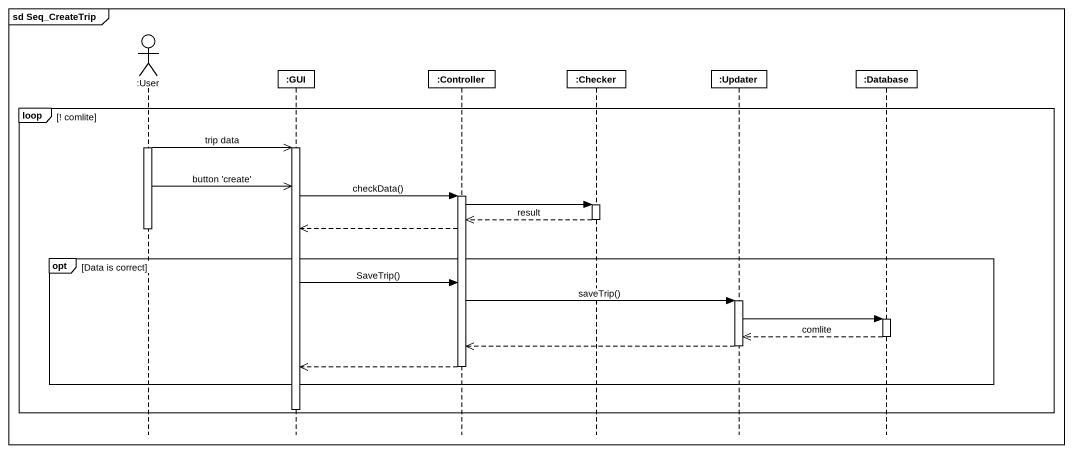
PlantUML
@startuml
mainframe sd Seq_CreateTrip
hide footbox
actor ":User" as User
participant ":GUI" as GUI
participant ":Controller" as Controller
participant ":Checker" as Checker
participant ":Updater" as Updater
participant ":Database" as Database_

loop ! comlite
  activate User
  User ->> GUI : trip data
  activate GUI
  User ->> GUI : button 'create'
  GUI -> Controller : checkData()
  activate Controller
  Controller -> Checker
  activate Checker
  Checker -->> Controller : result
  deactivate Checker
  Controller -->> GUI
  deactivate User
  opt Data is correct
    GUI -> Controller : SaveTrip()
    Controller -> Updater : saveTrip()
    activate Updater
    Updater -> Database_
    activate Database_
    Database_ -->> Updater : comlite
    deactivate Database_
    Updater -->> Controller
    deactivate Updater
    Controller -->> GUI
    deactivate Controller
  end
  deactivate GUI
end
@enduml
